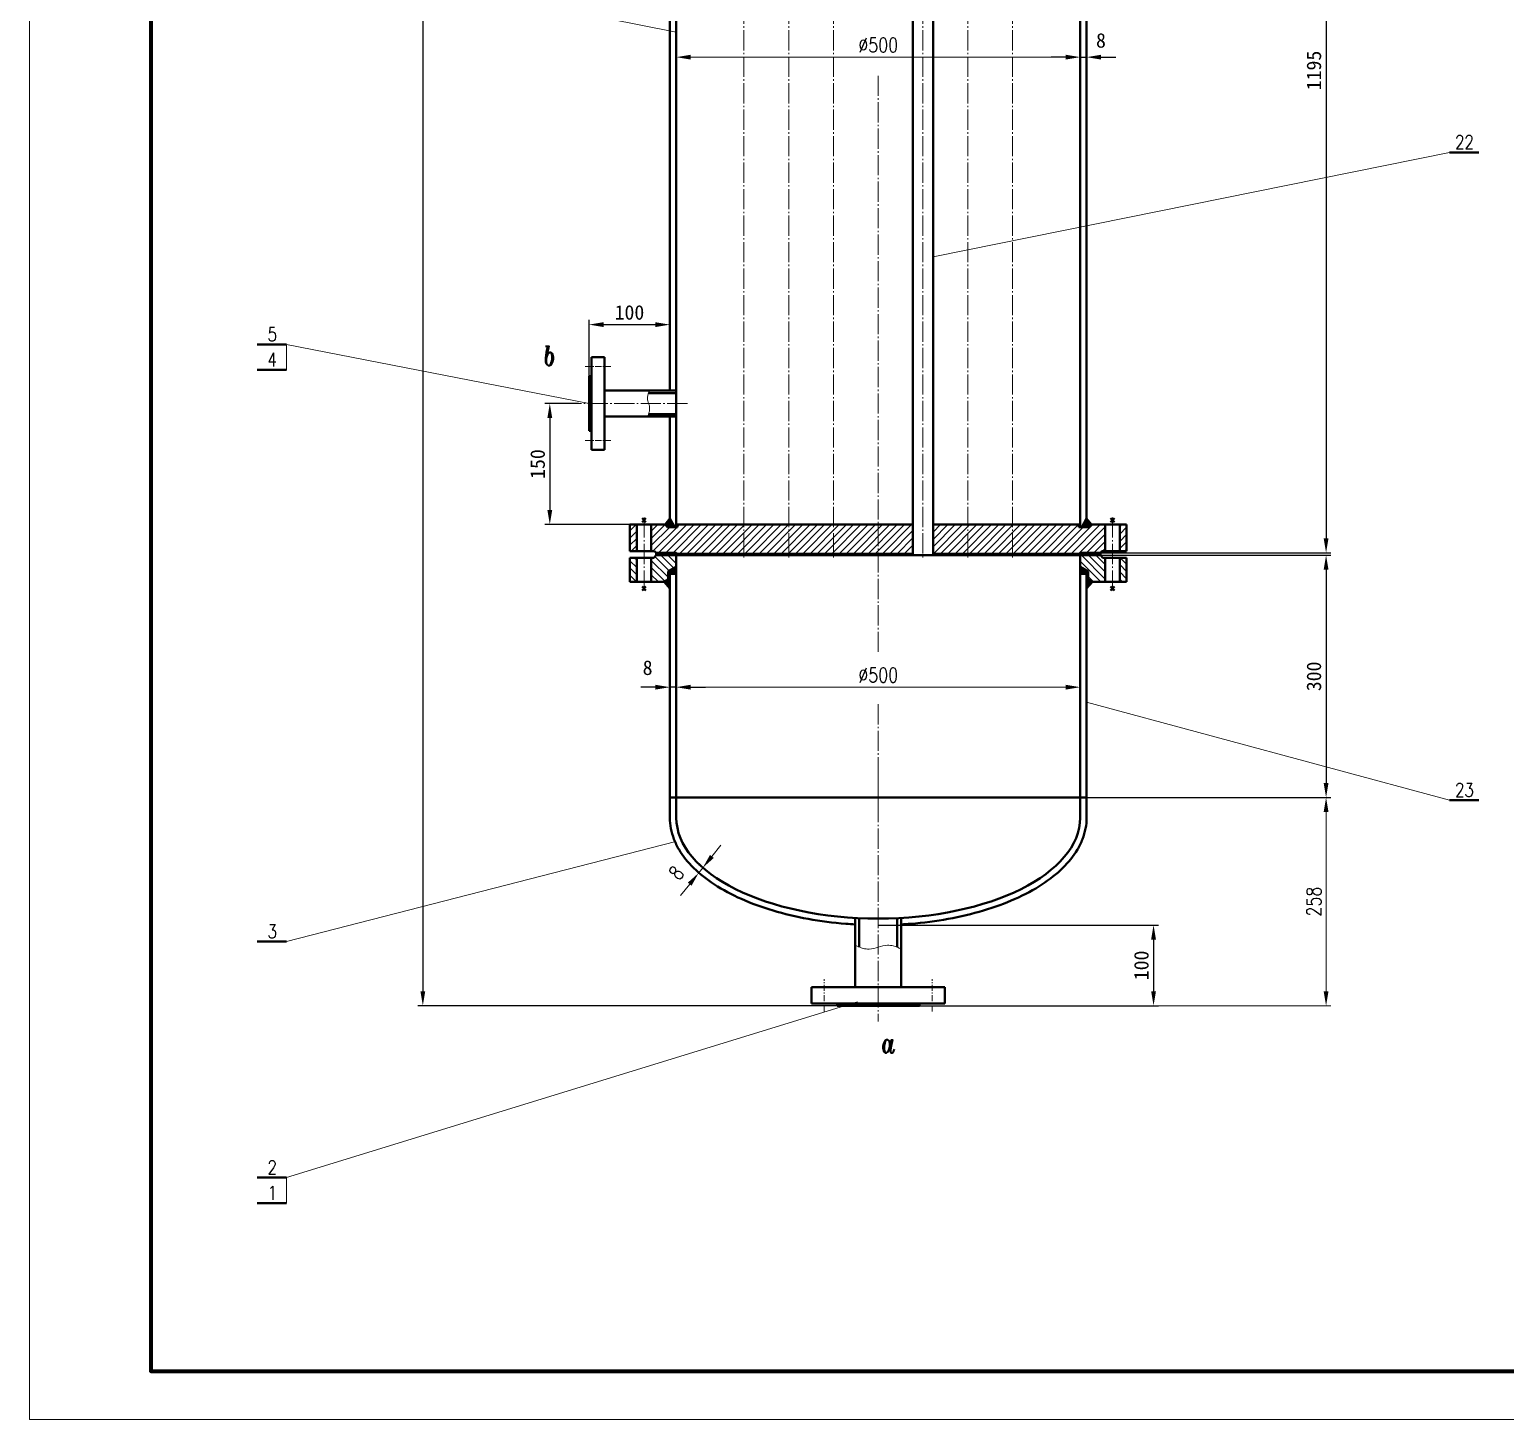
# Model space of a CAD drawing. Extents: x 577 to 4141, y -1551 to 10575.
# Drawn here: x 577 to 2405, y 5529 to 7251 of the extents above; entities that cross this region are included whole.
import ezdxf
from ezdxf.enums import TextEntityAlignment as Align

# ---------------------------------------------------------------- set-up
doc = ezdxf.new("R2010")
doc.units = 0
doc.header["$LTSCALE"] = 10
doc.header["$PDMODE"] = 1
doc.linetypes.add('ZXX-L', pattern=[3.28, 2.5, -0.3, 0.18, -0.3])
doc.linetypes.add('ZXX-S', pattern=[1.27, 0.75, -0.2, 0.12, -0.2])
doc.layers.get('Defpoints').update_dxf_attribs({"linetype": 'CONTINUOUS'})
doc.layers.add('5剖面线层', color=2, linetype='CONTINUOUS')
for name, color, linetype, lineweight in [('A 粗实线', 1, 'CONTINUOUS', 40), ('B 细实线', 7, 'CONTINUOUS', 18), ('C 文 字', 2, 'CONTINUOUS', 20), ('D 短中心线', 3, 'ZXX-S', 18), ('E 长中心线', 3, 'ZXX-L', 18)]:
    doc.layers.add(name, color=color, linetype=linetype, lineweight=lineweight)
doc.styles.add('ITALICT', font='ITALICT.shx', dxfattribs={"width": 0.7})
doc.styles.add('ROMANC', font='romanc', dxfattribs={"width": 0.7, "height": 6})
doc.styles.get("Standard").update_dxf_attribs({"font": 'SIMFANG.TTF'})
doc.styles.add('TH_GBDIM', font='romans.shx', dxfattribs={"width": 0.8, "bigfont": 'gbcbig.shx'})
doc.dimstyles.new('通用标注4.0', dxfattribs={"dimscale": 6, "dimtxt": 3, "dimasz": 3, "dimexe": 1, "dimexo": 0, "dimgap": 1, "dimtad": 1, "dimdec": 0, "dimzin": 0, "dimdsep": 46, "dimtxsty": 'Standard', "dimcen": 0, "dimadec": 0, "dimazin": 0, "dimtfac": 0.375, "dimtdec": 0, "dimtmove": 2, "dimatfit": 3, "dimfxl": 0, "dimtzin": 0, "dimarcsym": 0})

# ---------------------------------------------------------------- blocks, each defined once
blk = doc.blocks.new('*D79')
at = {"layer": 'C 文 字', "color": 0, "lineweight": -2}
for p, q in [((1269.9, 6821.4), (1269.9, 6891.1)), ((1369.9, 6890.3), (1369.9, 6879.1)), ((1287.9, 6885.1), (1351.9, 6885.1))]:
    blk.add_line(p, q, dxfattribs=at)
at = {"layer": 'C 文 字', "color": 0}
for points in [[(1287.9, 6888.1), (1287.9, 6882.1), (1269.9, 6885.1)], [(1351.9, 6888.1), (1351.9, 6882.1), (1369.9, 6885.1)]]:
    blk.add_solid(points, dxfattribs=at)
at = {"layer": 'Defpoints', "color": 0}
for p in [(1369.9, 6890.3), (1369.9, 6885.1), (1269.9, 6821.4)]:
    blk.add_point(p, dxfattribs=at)
at = {"layer": 'C 文 字', "color": 0, "insert": (1319.9, 6900.1), "char_height": 18, "attachment_point": 5}
blk.add_mtext('100', dxfattribs=at)
blk = doc.blocks.new('*D64')
at = {"layer": 'C 文 字', "color": 0, "lineweight": -2}
for p, q in [((1558.9, 10138.4), (1058.1, 10138.4)), ((1064.1, 10120.4), (1064.1, 6059.4)), ((1576.9, 6041.4), (1058.1, 6041.4))]:
    blk.add_line(p, q, dxfattribs=at)
at = {"layer": 'C 文 字', "color": 0}
for points in [[(1061.1, 10120.4), (1067.1, 10120.4), (1064.1, 10138.4)], [(1061.1, 6059.4), (1067.1, 6059.4), (1064.1, 6041.4)]]:
    blk.add_solid(points, dxfattribs=at)
at = {"layer": 'Defpoints', "color": 0}
for p in [(1558.9, 10138.4), (1064.1, 6041.4), (1576.9, 6041.4)]:
    blk.add_point(p, dxfattribs=at)
at = {"layer": 'C 文 字', "color": 0, "insert": (1049.1, 8089.9), "char_height": 18, "attachment_point": 5, "rotation": 90}
blk.add_mtext('4120', dxfattribs=at)
blk = doc.blocks.new('*D78')
at = {"layer": 'C 文 字', "color": 0, "lineweight": -2}
for p, q in [((1256.9, 6787.4), (1215.3, 6787.4)), ((1221.3, 6769.4), (1221.3, 6655.4)), ((1320.4, 6637.4), (1215.3, 6637.4))]:
    blk.add_line(p, q, dxfattribs=at)
at = {"layer": 'C 文 字', "color": 0}
for points in [[(1218.3, 6769.4), (1224.3, 6769.4), (1221.3, 6787.4)], [(1218.3, 6655.4), (1224.3, 6655.4), (1221.3, 6637.4)]]:
    blk.add_solid(points, dxfattribs=at)
at = {"layer": 'Defpoints', "color": 0}
for p in [(1256.9, 6787.4), (1221.3, 6637.4), (1320.4, 6637.4)]:
    blk.add_point(p, dxfattribs=at)
at = {"layer": 'C 文 字', "color": 0, "insert": (1206.3, 6712.4), "char_height": 18, "attachment_point": 5, "rotation": 90}
blk.add_mtext('150', dxfattribs=at)
blk = doc.blocks.new('*D76')
at = {"layer": 'C 文 字', "color": 0, "lineweight": -2}
for p, q in [((2025.6, 7797.4), (2188.4, 7797.4)), ((2182.4, 7779.4), (2182.4, 6620.4)), ((1902.9, 6602.4), (2188.4, 6602.4))]:
    blk.add_line(p, q, dxfattribs=at)
at = {"layer": 'C 文 字', "color": 0}
for points in [[(2179.4, 7779.4), (2185.4, 7779.4), (2182.4, 7797.4)], [(2179.4, 6620.4), (2185.4, 6620.4), (2182.4, 6602.4)]]:
    blk.add_solid(points, dxfattribs=at)
at = {"layer": 'Defpoints', "color": 0}
for p in [(2025.6, 7797.4), (1902.9, 6602.4), (2182.4, 6602.4)]:
    blk.add_point(p, dxfattribs=at)
at = {"layer": 'C 文 字', "color": 0, "insert": (2167.4, 7199.9), "char_height": 18, "attachment_point": 5, "rotation": 90}
blk.add_mtext('1195', dxfattribs=at)
blk = doc.blocks.new('*D68')
at = {"layer": 'C 文 字', "color": 0}
for p, q in [((1422, 6226.4), (1433.2, 6240.4)), ((1416, 6208.1), (1406, 6216)), ((1411, 6201.8), (1401.1, 6209.8)), ((1410.7, 6212.3), (1405.7, 6206)), ((1394.5, 6192), (1383.3, 6177.9))]:
    blk.add_line(p, q, dxfattribs=at)
for points in [[(1419.6, 6228.2), (1424.3, 6224.5), (1410.7, 6212.3)], [(1392.2, 6193.9), (1396.8, 6190.1), (1405.7, 6206)]]:
    blk.add_solid(points, dxfattribs=at)
at = {"layer": 'Defpoints', "color": 0}
for p in [(1405.7, 6206), (1411, 6201.8), (1416, 6208.1)]:
    blk.add_point(p, dxfattribs=at)
at = {"layer": 'C 文 字', "color": 0, "insert": (1377.9, 6205.9), "char_height": 18, "attachment_point": 5, "rotation": 51.3719, "style": 'TH_GBDIM'}
blk.add_mtext('8', dxfattribs=at)
blk = doc.blocks.new('*D65')
at = {"layer": 'C 文 字', "color": 0}
for p, q in [((2117.2, 6299.4), (2188.4, 6299.4)), ((2182.4, 6281.4), (2182.4, 6059.4)), ((1835.6, 6041.4), (2188.4, 6041.4))]:
    blk.add_line(p, q, dxfattribs=at)
for points in [[(2179.4, 6281.4), (2185.4, 6281.4), (2182.4, 6299.4)], [(2179.4, 6059.4), (2185.4, 6059.4), (2182.4, 6041.4)]]:
    blk.add_solid(points, dxfattribs=at)
at = {"layer": 'Defpoints', "color": 0}
for p in [(2117.2, 6299.4), (1835.6, 6041.4), (2182.4, 6041.4)]:
    blk.add_point(p, dxfattribs=at)
at = {"layer": 'C 文 字', "color": 0, "insert": (2167.4, 6170.4), "char_height": 18, "attachment_point": 5, "rotation": 90, "style": 'TH_GBDIM'}
blk.add_mtext('258', dxfattribs=at)
blk = doc.blocks.new('*D66')
at = {"layer": 'C 文 字', "color": 0, "lineweight": -2}
for p, q in [((1627.9, 6141.4), (1974.8, 6141.4)), ((1968.8, 6123.4), (1968.8, 6059.4)), ((1678.9, 6041.4), (1974.8, 6041.4))]:
    blk.add_line(p, q, dxfattribs=at)
at = {"layer": 'C 文 字', "color": 0}
for points in [[(1965.8, 6123.4), (1971.8, 6123.4), (1968.8, 6141.4)], [(1965.8, 6059.4), (1971.8, 6059.4), (1968.8, 6041.4)]]:
    blk.add_solid(points, dxfattribs=at)
at = {"layer": 'Defpoints', "color": 0}
for p in [(1627.9, 6141.4), (1678.9, 6041.4), (1968.8, 6041.4)]:
    blk.add_point(p, dxfattribs=at)
at = {"layer": 'C 文 字', "color": 0, "insert": (1953.8, 6091.4), "char_height": 18, "attachment_point": 5, "rotation": 90}
blk.add_mtext('100', dxfattribs=at)
blk = doc.blocks.new('*D67')
at = {"layer": 'C 文 字', "color": 0}
for p, q in [((1377.9, 6430), (1377.9, 6442)), ((1859.9, 6436), (1395.9, 6436)), ((1877.9, 6430), (1877.9, 6442))]:
    blk.add_line(p, q, dxfattribs=at)
for points in [[(1395.9, 6439), (1395.9, 6433), (1377.9, 6436)], [(1859.9, 6439), (1859.9, 6433), (1877.9, 6436)]]:
    blk.add_solid(points, dxfattribs=at)
at = {"layer": 'Defpoints', "color": 0}
for p in [(1377.9, 6436), (1377.9, 6430), (1877.9, 6430)]:
    blk.add_point(p, dxfattribs=at)
at = {"layer": 'C 文 字', "color": 0, "insert": (1627.9, 6451), "char_height": 18, "attachment_point": 5, "style": 'TH_GBDIM'}
blk.add_mtext('%%c500', dxfattribs=at)
blk = doc.blocks.new('*D63')
at = {"layer": 'C 文 字', "color": 0, "lineweight": -2}
for p, q in [((1902.9, 6599.4), (2188.4, 6599.4)), ((2182.4, 6581.4), (2182.4, 6317.4)), ((1885.9, 6299.4), (2188.4, 6299.4))]:
    blk.add_line(p, q, dxfattribs=at)
at = {"layer": 'C 文 字', "color": 0}
for points in [[(2179.4, 6581.4), (2185.4, 6581.4), (2182.4, 6599.4)], [(2179.4, 6317.4), (2185.4, 6317.4), (2182.4, 6299.4)]]:
    blk.add_solid(points, dxfattribs=at)
at = {"layer": 'Defpoints', "color": 0}
for p in [(1902.9, 6599.4), (1885.9, 6299.4), (2182.4, 6299.4)]:
    blk.add_point(p, dxfattribs=at)
at = {"layer": 'C 文 字', "color": 0, "insert": (2167.4, 6449.4), "char_height": 18, "attachment_point": 5, "rotation": 90}
blk.add_mtext('300', dxfattribs=at)
blk = doc.blocks.new('*D81')
at = {"layer": 'C 文 字', "color": 0, "lineweight": -2}
for p, q in [((1877.9, 7216.4), (1877.9, 7222.4)), ((1885.9, 7216.4), (1885.9, 7222.4)), ((1859.9, 7216.4), (1841.9, 7216.4)), ((1877.9, 7216.4), (1885.9, 7216.4)), ((1903.9, 7216.4), (1921.9, 7216.4))]:
    blk.add_line(p, q, dxfattribs=at)
at = {"layer": 'C 文 字', "color": 0}
for points in [[(1859.9, 7219.4), (1859.9, 7213.4), (1877.9, 7216.4)], [(1903.9, 7219.4), (1903.9, 7213.4), (1885.9, 7216.4)]]:
    blk.add_solid(points, dxfattribs=at)
at = {"layer": 'Defpoints', "color": 0}
for p in [(1877.9, 7216.4), (1885.9, 7216.4), (1885.9, 7216.4)]:
    blk.add_point(p, dxfattribs=at)
at = {"layer": 'C 文 字', "color": 0, "insert": (1903.7, 7237), "char_height": 18, "attachment_point": 5}
blk.add_mtext('8', dxfattribs=at)
blk = doc.blocks.new('*D80')
at = {"layer": 'C 文 字', "color": 0}
for p, q in [((1377.9, 7210.4), (1377.9, 7222.4)), ((1877.9, 7210.4), (1877.9, 7222.4)), ((1859.9, 7216.4), (1395.9, 7216.4))]:
    blk.add_line(p, q, dxfattribs=at)
for points in [[(1395.9, 7219.4), (1395.9, 7213.4), (1377.9, 7216.4)], [(1859.9, 7219.4), (1859.9, 7213.4), (1877.9, 7216.4)]]:
    blk.add_solid(points, dxfattribs=at)
at = {"layer": 'Defpoints', "color": 0}
for p in [(1377.9, 7216.4), (1377.9, 7210.4), (1877.9, 7210.4)]:
    blk.add_point(p, dxfattribs=at)
at = {"layer": 'C 文 字', "color": 0, "insert": (1627.9, 7231.4), "char_height": 18, "attachment_point": 5, "style": 'TH_GBDIM'}
blk.add_mtext('%%c500', dxfattribs=at)
blk = doc.blocks.new('*D105')
at = {"layer": 'C 文 字', "color": 0, "lineweight": -2}
for p, q in [((1351.9, 6436), (1333.9, 6436)), ((1369.9, 6430), (1369.9, 6442)), ((1377.9, 6436), (1369.9, 6436)), ((1377.9, 6430), (1377.9, 6442)), ((1395.9, 6436), (1413.9, 6436))]:
    blk.add_line(p, q, dxfattribs=at)
at = {"layer": 'C 文 字', "color": 0}
for points in [[(1351.9, 6439), (1351.9, 6433), (1369.9, 6436)], [(1395.9, 6439), (1395.9, 6433), (1377.9, 6436)]]:
    blk.add_solid(points, dxfattribs=at)
at = {"layer": 'Defpoints', "color": 0}
for p in [(1369.9, 6436), (1369.9, 6430), (1377.9, 6430)]:
    blk.add_point(p, dxfattribs=at)
at = {"layer": 'C 文 字', "color": 0, "insert": (1342.4, 6460), "char_height": 18, "attachment_point": 5}
blk.add_mtext('8', dxfattribs=at)

msp = doc.modelspace()

# ---------------------------------------------------------------- hatches: boundary and pattern name
at = {"layer": '5剖面线层'}
h = msp.add_hatch(dxfattribs=at)
h.set_pattern_fill('ANSI31', color=256, scale=2, style=0)
h.set_pattern_definition([(45, (-8078.0047, 5726.661), (-4.490128, 4.490128), [])])
h.paths.add_polyline_path([(1328.93, 6637.39), (1320.43, 6637.39), (1320.43, 6604.39), (1328.93, 6604.39)])
h.paths.add_polyline_path([(1461.65, 6637.39), (1379.43, 6637.39), (1379.43, 6634.39), (1366.93, 6634.39), (1363.93, 6637.39), (1346.93, 6637.39), (1346.93, 6604.39), (1350.93, 6604.39), (1352.93, 6602.39), (1377.93, 6602.39), (1378.93, 6601.39), (1461.65, 6601.39)])
h.paths.add_polyline_path([(1517.07, 6637.39), (1461.65, 6637.39), (1461.65, 6601.39), (1517.07, 6601.39)])
h.paths.add_polyline_path([(1572.5, 6637.39), (1517.07, 6637.39), (1517.07, 6601.39), (1572.5, 6601.39)])
h.paths.add_polyline_path([(1627.93, 6637.39), (1572.5, 6637.39), (1572.5, 6601.39), (1627.93, 6601.39)])
h.paths.add_polyline_path([(1670.85, 6637.39), (1627.93, 6637.39), (1627.93, 6601.39), (1670.85, 6601.39)])
h.paths.add_polyline_path([(1738.78, 6637.39), (1695.85, 6637.39), (1695.85, 6601.39), (1738.78, 6601.39)])
h.paths.add_polyline_path([(1794.2, 6637.39), (1738.78, 6637.39), (1738.78, 6601.39), (1794.2, 6601.39)])
h.paths.add_polyline_path([(1908.93, 6637.39), (1891.93, 6637.39), (1888.93, 6634.39), (1876.43, 6634.39), (1876.43, 6637.39), (1794.2, 6637.39), (1794.2, 6601.39), (1876.93, 6601.39), (1877.93, 6602.39), (1902.93, 6602.39), (1904.93, 6604.39), (1908.93, 6604.39)])
h.paths.add_polyline_path([(1935.43, 6637.39), (1926.93, 6637.39), (1926.93, 6604.39), (1935.43, 6604.39)])
h = msp.add_hatch(dxfattribs=at)
h.set_pattern_fill('ANSI37', color=256, scale=0.25, style=0)
h.set_pattern_definition([(45, (-8078.0047, 5726.6609), (-0.56126601, 0.56126601), []), (135, (-8078.0047, 5726.6609), (-0.56126601, -0.56126601), [])])
h.paths.add_polyline_path([(1369.93, 6644.79), (1363.93, 6637.39), (1366.93, 6634.39), (1375.93, 6634.39)])
h.paths.add_polyline_path([(1377.93, 6602.39), (1352.93, 6602.39), (1352.93, 6599.39), (1377.93, 6599.39)])
h.paths.add_polyline_path([(1377.93, 6585.17), (1367.93, 6579.39), (1367.93, 6569.39), (1362.73, 6566.39), (1369.93, 6558.39), (1369.93, 6576.39), (1377.93, 6576.39)])
h = msp.add_hatch(dxfattribs=at)
h.set_pattern_fill('ANSI37', color=256, scale=0.25, style=0)
h.set_pattern_definition([(135, (11333.8558, 5726.6609), (0.56126601, 0.56126601), []), (45, (11333.8558, 5726.6609), (0.56126601, -0.56126601), [])])
h.paths.add_polyline_path([(1885.93, 6644.79), (1891.93, 6637.39), (1888.93, 6634.39), (1879.93, 6634.39)])
h.paths.add_polyline_path([(1877.93, 6602.39), (1902.93, 6602.39), (1902.93, 6599.39), (1877.93, 6599.39)])
h.paths.add_polyline_path([(1877.93, 6585.17), (1887.93, 6579.39), (1887.93, 6569.39), (1893.12, 6566.39), (1885.93, 6558.39), (1885.93, 6576.39), (1877.93, 6576.39)])
h = msp.add_hatch(dxfattribs=at)
h.set_pattern_fill('ANSI31', color=256, scale=2, angle=90, style=0)
h.set_pattern_definition([(135, (-8078.0047, 5726.661), (-4.490128, -4.490128), [])])
h.paths.add_polyline_path([(1328.93, 6596.39), (1320.43, 6596.39), (1320.43, 6566.39), (1328.93, 6566.39)])
h.paths.add_polyline_path([(1377.93, 6599.39), (1352.93, 6599.39), (1349.93, 6596.39), (1346.93, 6596.39), (1346.93, 6566.39), (1362.73, 6566.39), (1367.93, 6569.39), (1367.93, 6579.39), (1377.93, 6585.17)])
h.paths.add_polyline_path([(1908.93, 6596.39), (1905.93, 6596.39), (1902.93, 6599.39), (1877.93, 6599.39), (1877.93, 6585.17), (1887.93, 6579.39), (1887.93, 6569.39), (1893.12, 6566.39), (1908.93, 6566.39)])
h.paths.add_polyline_path([(1935.43, 6596.39), (1926.93, 6596.39), (1926.93, 6566.39), (1935.43, 6566.39)])

# ---------------------------------------------------------------- linework, layer by layer
at = {"layer": 'A 粗实线'}
for p, q in [((1377.93, 6634.39), (1377.93, 7860.39)), ((1877.93, 6634.39), (1877.93, 7860.39)), ((1369.93, 6803.39), (1369.93, 7834.39)), ((1670.85, 7799.39), (1670.85, 6599.39)), ((1695.85, 7799.39), (1695.85, 6599.39)), ((1885.93, 6644.79), (1885.93, 7595.39)), ((2335.23, 7098.46), (2371.34, 7098.46)), ((859.2, 6860.55), (895.31, 6860.55)), ((1272.93, 6844.89), (1272.93, 6729.89)), ((1288.93, 6844.89), (1272.93, 6844.89)), ((1288.93, 6844.89), (1288.93, 6729.89)), ((859.2, 6828.95), (895.31, 6828.95)), ((1272.93, 6821.39), (1269.93, 6821.39)), ((1269.93, 6821.39), (1269.93, 6753.39)), ((1288.93, 6803.39), (1377.93, 6803.39)), ((1343.59, 6800.39), (1377.93, 6800.39)), ((1288.93, 6771.39), (1377.93, 6771.39)), ((1343.6, 6774.39), (1377.93, 6774.39)), ((1369.93, 6644.79), (1369.93, 6771.39)), ((1269.93, 6753.39), (1272.93, 6753.39)), ((1272.93, 6729.89), (1288.93, 6729.89)), ((1320.43, 6637.39), (1363.93, 6637.39)), ((1320.43, 6604.39), (1320.43, 6637.39)), ((1328.93, 6604.39), (1328.93, 6637.39)), ((1340.37, 6645.38), (1335.48, 6640.49)), ((1335.48, 6645.38), (1340.37, 6640.49)), ((1346.93, 6604.39), (1346.93, 6637.39)), ((1363.93, 6637.39), (1352.93, 6637.39)), ((1369.93, 6644.79), (1363.93, 6637.39)), ((1366.93, 6634.39), (1363.93, 6637.39)), ((1379.43, 6634.39), (1366.93, 6634.39)), ((1375.93, 6634.39), (1369.93, 6644.79)), ((1377.93, 6637.39), (1627.93, 6637.39)), ((1627.93, 6637.39), (1377.93, 6637.39)), ((1379.43, 6637.39), (1379.43, 6634.39)), ((1670.85, 6637.39), (1627.93, 6637.39)), ((1627.93, 6637.39), (1670.85, 6637.39)), ((1695.85, 6637.39), (1877.93, 6637.39)), ((1877.93, 6637.39), (1695.85, 6637.39)), ((1876.43, 6637.39), (1876.43, 6634.39)), ((1876.43, 6634.39), (1888.93, 6634.39)), ((1879.93, 6634.39), (1885.93, 6644.79)), ((1885.93, 6644.79), (1891.93, 6637.39)), ((1888.93, 6634.39), (1891.93, 6637.39)), ((1935.43, 6637.39), (1891.93, 6637.39)), ((1891.93, 6637.39), (1902.93, 6637.39)), ((1908.93, 6604.39), (1908.93, 6637.39)), ((1920.37, 6645.38), (1915.48, 6640.49)), ((1915.48, 6645.38), (1920.37, 6640.49)), ((1926.93, 6604.39), (1926.93, 6637.39)), ((1935.43, 6604.39), (1935.43, 6637.39)), ((1350.93, 6604.39), (1320.43, 6604.39)), ((1352.93, 6599.39), (1349.93, 6596.39)), ((1352.93, 6602.39), (1350.93, 6604.39)), ((1352.93, 6602.39), (1377.93, 6602.39)), ((1352.93, 6602.39), (1352.93, 6599.39)), ((1627.93, 6599.39), (1352.93, 6599.39)), ((1377.93, 6274.39), (1377.93, 6602.39)), ((1377.93, 6602.39), (1378.93, 6601.39)), ((1378.93, 6601.39), (1627.93, 6601.39)), ((1670.85, 6601.39), (1627.93, 6601.39)), ((1627.93, 6599.39), (1902.93, 6599.39)), ((1876.93, 6601.39), (1695.85, 6601.39)), ((1877.93, 6602.39), (1876.93, 6601.39)), ((1877.93, 6274.39), (1877.93, 6602.39)), ((1902.93, 6602.39), (1877.93, 6602.39)), ((1902.93, 6602.39), (1904.93, 6604.39)), ((1902.93, 6602.39), (1902.93, 6599.39)), ((1902.93, 6599.39), (1905.93, 6596.39)), ((1904.93, 6604.39), (1935.43, 6604.39)), ((1349.93, 6596.39), (1320.43, 6596.39)), ((1320.43, 6566.39), (1320.43, 6596.39)), ((1328.93, 6566.39), (1328.93, 6596.39)), ((1346.93, 6566.39), (1346.93, 6596.39)), ((1377.93, 6585.17), (1367.93, 6579.39)), ((1367.93, 6579.39), (1367.93, 6569.39)), ((1877.93, 6585.17), (1887.93, 6579.39)), ((1887.93, 6579.39), (1887.93, 6569.39)), ((1905.93, 6596.39), (1935.43, 6596.39)), ((1908.93, 6566.39), (1908.93, 6596.39)), ((1926.93, 6566.39), (1926.93, 6596.39)), ((1935.43, 6566.39), (1935.43, 6596.39)), ((1362.73, 6566.39), (1320.43, 6566.39)), ((1335.48, 6560.58), (1340.37, 6555.68)), ((1340.37, 6560.58), (1335.48, 6555.68)), ((1367.93, 6569.39), (1362.73, 6566.39)), ((1362.73, 6566.39), (1369.93, 6558.39)), ((1369.93, 6274.39), (1369.93, 6576.39)), ((1377.93, 6576.39), (1369.93, 6576.39)), ((1877.93, 6576.39), (1885.93, 6576.39)), ((1885.93, 6415.89), (1885.93, 6576.39)), ((1893.12, 6566.39), (1885.93, 6558.39)), ((1887.93, 6569.39), (1893.12, 6566.39)), ((1893.12, 6566.39), (1935.43, 6566.39)), ((1915.48, 6560.58), (1920.37, 6555.68)), ((1920.37, 6560.58), (1915.48, 6555.68)), ((1885.93, 6299.39), (1885.93, 6415.89)), ((1885.93, 6299.39), (1369.93, 6299.39)), ((1369.93, 6274.39), (1369.93, 6299.39)), ((1377.93, 6274.39), (1377.93, 6299.39)), ((1877.93, 6274.39), (1877.93, 6299.39)), ((1885.93, 6274.39), (1885.93, 6299.39)), ((2335.23, 6296.12), (2371.34, 6296.12)), ((1599.43, 6064.39), (1599.43, 6150.21)), ((1604.43, 6114.14), (1604.43, 6149.95)), ((1651.43, 6113.89), (1651.43, 6149.95)), ((1656.43, 6064.39), (1656.43, 6150.21)), ((859.2, 6120.85), (895.31, 6120.85)), ((1545.43, 6064.39), (1710.43, 6064.39)), ((1545.43, 6064.39), (1545.43, 6044.39)), ((1710.43, 6044.39), (1710.43, 6064.39)), ((1545.43, 6044.39), (1710.43, 6044.39)), ((1576.93, 6044.39), (1576.93, 6041.39)), ((1576.93, 6041.39), (1678.93, 6041.39)), ((1678.93, 6044.39), (1678.93, 6041.39)), ((1678.93, 6041.39), (1678.93, 6041.39)), ((859.2, 5828.54), (895.31, 5828.54)), ((859.2, 5796.94), (895.31, 5796.94))]:
    msp.add_line(p, q, dxfattribs=at)
at = {"layer": 'A 粗实线', "color": 5, "lineweight": 120}
msp.add_lwpolyline([(4081.15, 5588.94), (4081.15, 10514.94), (727.15, 10514.94), (727.15, 5588.94)], close=True, dxfattribs=at)
at = {"layer": 'A 粗实线'}
msp.add_ellipse((1627.93, 6274.39), major_axis=(250, 0), ratio=0.5, start_param=3.1415927, end_param=4.712389, dxfattribs=at)
at = {"layer": 'A 粗实线', "extrusion": (0, 0, -1)}
msp.add_ellipse((1627.93, 6274.39), major_axis=(-250, 0), ratio=0.5, start_param=3.1415927, end_param=4.712389, dxfattribs=at)
at = {"layer": 'A 粗实线'}
for points in [[(1369.93, 6274.39), (1369.93, 6269.88), (1370.36, 6265.37), (1372.08, 6256.43), (1373.37, 6252), (1376.76, 6243.29), (1378.86, 6239), (1386.08, 6226.81), (1392.22, 6219.15), (1406.96, 6204.68), (1415.58, 6197.87), (1435.28, 6185.04), (1446.45, 6179.05), (1470.72, 6168.26), (1483.83, 6163.47), (1511.53, 6155.21), (1526.14, 6151.75), (1556.34, 6146.28), (1571.94, 6144.26), (1591.65, 6142.68), (1595.53, 6142.41), (1599.43, 6142.19)], [(1885.93, 6274.39), (1885.93, 6269.88), (1885.49, 6265.37), (1883.77, 6256.43), (1882.48, 6252), (1879.1, 6243.29), (1877, 6239), (1869.77, 6226.81), (1863.63, 6219.15), (1848.89, 6204.68), (1840.27, 6197.87), (1820.57, 6185.04), (1809.4, 6179.05), (1785.13, 6168.26), (1772.03, 6163.47), (1744.32, 6155.21), (1729.72, 6151.75), (1699.51, 6146.28), (1683.91, 6144.26), (1664.21, 6142.68), (1660.32, 6142.41), (1656.43, 6142.19)]]:
    msp.add_open_spline(points, degree=3, knots=[3.1415927, 3.1415927, 3.1415927, 3.1415927, 3.2375845, 3.2375845, 3.3335764, 3.3335764, 3.4295683, 3.4295683, 3.6130013, 3.6130013, 3.7964343, 3.7964343, 3.9857441, 3.9857441, 4.175054, 4.175054, 4.3643638, 4.3643638, 4.5536736, 4.5536736, 4.5999558, 4.5999558, 4.5999558, 4.5999558], dxfattribs=at)
at = {"layer": 'B 细实线'}
for p, q in [((895.31, 6828.95), (895.31, 6860.55)), ((895.31, 5796.94), (895.31, 5828.54))]:
    msp.add_line(p, q, dxfattribs=at)
msp.add_lwpolyline([(4141.15, 5528.94), (4141.15, 10574.94), (577.15, 10574.94), (577.15, 5528.94)], close=True, dxfattribs=at)
for points in [[(1344.93, 6803.39, 0.051394), (1342.76, 6797.86, 0.0747555), (1342.26, 6793.79, 0.0891729), (1343.59, 6787.39, -0.0891729), (1344.93, 6780.99, -0.0747555), (1344.43, 6776.93, -0.051394), (1342.26, 6771.39)], [(1599.43, 6116.39, 0.051394), (1609.28, 6112.53, 0.0747555), (1616.53, 6111.64, 0.0891729), (1627.93, 6114.02, -0.0891729), (1639.33, 6116.39, -0.0747555), (1646.57, 6115.51, -0.051394), (1656.43, 6111.64)]]:
    msp.add_lwpolyline(points, format="xyb", dxfattribs=at)
at = {"layer": 'C 文 字'}
for p, q in [((1377.93, 7247.39), (895.31, 7343.31)), ((1695.85, 6969.23), (2335.23, 7098.46)), ((1269.93, 6787.39), (895.31, 6860.55)), ((1885.93, 6417.62), (2335.23, 6296.12)), ((1377.44, 6245.01), (895.31, 6120.85)), ((1602.38, 6046.17), (895.31, 5828.54))]:
    msp.add_line(p, q, dxfattribs=at)
at = {"layer": 'D 短中心线'}
for p, q in [((1264.93, 6833.14), (1296.93, 6833.14)), ((1264.93, 6741.64), (1296.93, 6741.64)), ((1561.18, 6034.39), (1561.18, 6074.39)), ((1694.68, 6034.39), (1694.68, 6074.39))]:
    msp.add_line(p, q, dxfattribs=at)
at = {"layer": 'E 长中心线'}
for p, q in [((1461.65, 7807.39), (1461.65, 6594.39)), ((1517.07, 7807.39), (1517.07, 6594.39)), ((1572.5, 7807.39), (1572.5, 6594.39)), ((1683.35, 7807.39), (1683.35, 6594.39)), ((1738.78, 7807.39), (1738.78, 6594.39)), ((1794.2, 7807.39), (1794.2, 6594.39)), ((1627.93, 7193.43), (1627.93, 6478.23)), ((1391.63, 6787.39), (1256.85, 6787.39)), ((1337.93, 6646.32), (1337.93, 6554.67)), ((1917.93, 6646.32), (1917.93, 6554.67)), ((1627.93, 6414.89), (1627.93, 6277.11)), ((1627.93, 6326.52), (1627.93, 6022.05))]:
    msp.add_line(p, q, dxfattribs=at)

# ---------------------------------------------------------------- texts
at = {"layer": 'C 文 字', "style": 'ROMANC', "width": 0.8}
for s, height, p in [('22', 16.936, (2353.68, 7111.17)), ('5', 16.94, (877.65, 6873.26)), ('4', 16.94, (877.65, 6841.66)), ('23', 16.936, (2353.68, 6308.83)), ('3', 16.94, (877.65, 6133.56)), ('2', 16.94, (877.65, 5841.25)), ('1', 16.94, (877.65, 5809.64))]:
    msp.add_text(s, height=height, dxfattribs=at).set_placement(p, align=Align.MIDDLE)
at = {"layer": 'C 文 字', "style": 'ITALICT', "width": 0.8}
for s, p in [('b', (1212.85, 6834.42)), ('a', (1630.96, 5983.26))]:
    msp.add_text(s, height=24, dxfattribs=at).set_placement(p)

# ---------------------------------------------------------------- dimensions: what is measured, and where the dimension line sits
at = {"layer": 'C 文 字'}
dim = msp.add_linear_dim(base=(1064.11, 6041.39), p1=(1558.93, 10138.39), p2=(1576.93, 6041.39), angle=90, text='4120', dimstyle='通用标注4.0', dxfattribs=at)
dim.commit()
dim.dimension.update_dxf_attribs({"geometry": '*D64', "text_midpoint": (1049.11, 8089.89)})
for base, p1, p2, picture, middle in [((2182.37, 6602.39), (2025.63, 7797.39), (1902.93, 6602.39), '*D76', (2167.37, 7199.89)), ((1221.26, 6637.39), (1256.85, 6787.39), (1320.43, 6637.39), '*D78', (1206.26, 6712.39)), ((2182.37, 6299.39), (1902.93, 6599.39), (1885.93, 6299.39), '*D63', (2167.37, 6449.39)), ((1968.79, 6041.39), (1627.93, 6141.39), (1678.93, 6041.39), '*D66', (1953.79, 6091.39))]:
    dim = msp.add_linear_dim(base=base, p1=p1, p2=p2, angle=90, dimstyle='通用标注4.0', dxfattribs=at)
    dim.commit()
    dim.dimension.update_dxf_attribs({"geometry": picture, "text_midpoint": middle})
for base, p1, p2, picture, middle in [((1377.93, 7216.42), (1877.93, 7210.4), (1377.93, 7210.4), '*D80', (1627.93, 7231.42)), ((1377.93, 6436.01), (1877.93, 6430), (1377.93, 6430), '*D67', (1627.93, 6451.01))]:
    dim = msp.add_linear_dim(base=base, p1=p1, p2=p2, text='%%c<>', dimstyle='通用标注4.0', override={"dimtxsty": 'TH_GBDIM', "dimlwd": 65535, "dimlwe": 65535}, dxfattribs=at)
    dim.commit()
    dim.dimension.update_dxf_attribs({"geometry": picture, "text_midpoint": middle})
for base, p1, p2, picture, middle in [((1885.93, 7216.42), (1877.93, 7216.42), (1885.93, 7216.42), '*D81', (1903.65, 7236.97)), ((1369.93, 6436.01), (1377.93, 6430), (1369.93, 6430), '*D105', (1342.37, 6460.01))]:
    dim = msp.add_linear_dim(base=base, p1=p1, p2=p2, dimstyle='通用标注4.0', dxfattribs=at)
    dim.commit()
    dim.dimension.update_dxf_attribs({"geometry": picture, "text_midpoint": middle, "dimtype": 160})
dim = msp.add_linear_dim(base=(1369.93, 6885.08), p1=(1269.93, 6821.39), p2=(1369.93, 6890.25), dimstyle='通用标注4.0', dxfattribs=at)
dim.commit()
dim.dimension.update_dxf_attribs({"geometry": '*D79', "text_midpoint": (1319.93, 6900.08)})
dim = msp.add_linear_dim(base=(2182.37, 6041.39), p1=(2117.24, 6299.39), p2=(1835.56, 6041.39), angle=90, dimstyle='通用标注4.0', override={"dimtxsty": 'TH_GBDIM', "dimlwd": 65535, "dimlwe": 65535}, dxfattribs=at)
dim.commit()
dim.dimension.update_dxf_attribs({"geometry": '*D65', "text_midpoint": (2167.37, 6170.39)})
dim = msp.add_linear_dim(base=(1405.74, 6206.04), p1=(1415.99, 6208.09), p2=(1411, 6201.84), angle=231.37194, dimstyle='通用标注4.0', override={"dimtxsty": 'TH_GBDIM', "dimlwd": 65535, "dimlwe": 65535}, dxfattribs=at)
dim.commit()
dim.dimension.update_dxf_attribs({"geometry": '*D68', "text_midpoint": (1377.89, 6205.92), "dimtype": 161})

doc.saveas('drawing.dxf')
